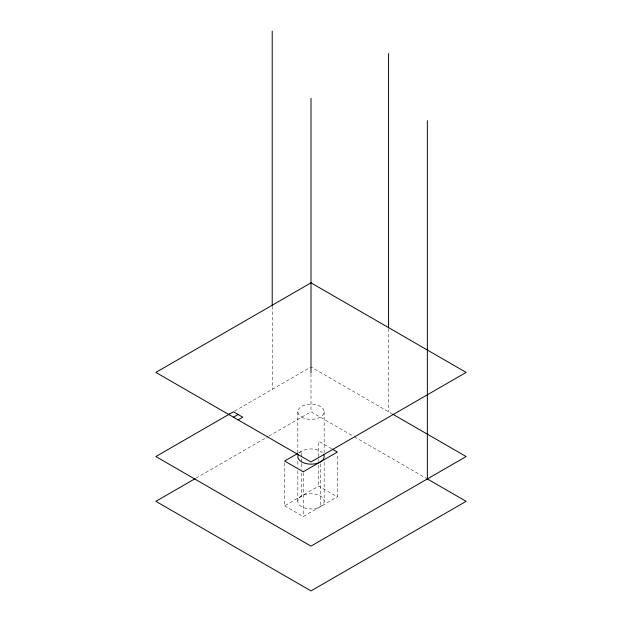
<?xml version="1.0" encoding="UTF-8"?>
<svg xmlns="http://www.w3.org/2000/svg" width="622" height="622" viewBox="0 0 622 622"><rect width="100%" height="100%" fill="white"/><g stroke="black" fill="none" stroke-linecap="round" stroke-linejoin="round"><path stroke-width="0.47" stroke-dasharray="3.11 2.33" d="M234.548 411.119L311 366.98L391.907 413.692M196.047 478.139L268.028 436.574M268.867 436.092L311 411.764L353.537 436.325M298.443 453.049L301.693 451.175L301.693 457.846M284.627 462.931L284.627 505.81L318.759 486.109L337.373 496.854L337.373 453.974M284.627 505.81L303.241 516.555L337.373 496.854M354.369 436.807L426.101 478.217M331.705 448.796L318.759 441.325L318.759 458.476M388.571 328.587L388.571 411.764M324.163 411.764L324.163 452.738M324.163 462.263L324.163 501.332A13.163 7.596 0 0 1 304.415 507.917A13.163 7.596 0 0 1 304.415 494.754A13.163 7.596 0 0 1 324.163 501.332M320.307 463.825L320.307 506.705M318.759 459.425L318.759 461.33M318.759 465.147L318.759 486.109M311 373.915L311 411.764M303.241 472.728L303.241 516.555M301.693 458.795L301.693 462.612M301.693 463.561L301.693 469.276M301.693 473.093L301.693 495.959M297.837 411.764L297.837 452.738M297.837 461.314L297.837 467.029M297.837 470.838L297.837 501.332M272.218 306.195L272.218 389.372M299.602 452.746A13.163 7.596 0 0 1 322.398 452.746M301.693 417.137A13.163 7.596 0 0 0 323.712 413.731A13.163 7.596 0 0 0 307.595 404.424A13.163 7.596 0 0 0 301.693 417.137"/><path stroke-width="0.93" d="M229.526 414.019L155.865 456.548L311 546.116L466.135 456.548L392.739 414.174M228.779 414.501L233.429 411.811L242.743 417.191L238.086 419.873M233.429 417.191L238.086 414.501M195.207 478.621L155.865 501.332L311 590.9L466.135 501.332L426.933 478.699M297.627 453.524L284.627 461.026L303.241 471.771L337.373 452.07L332.513 449.263M427.353 120.668L427.353 478.94M388.571 53.492L388.571 327.623M311 98.276L311 372.943M272.218 31.1L272.218 305.231M323.712 454.581A13.163 7.596 0 0 1 311 464.152A13.163 7.596 0 0 1 298.288 454.581M311 282.839L155.865 372.407L311 461.975L466.135 372.407L311 282.839"/></g></svg>
